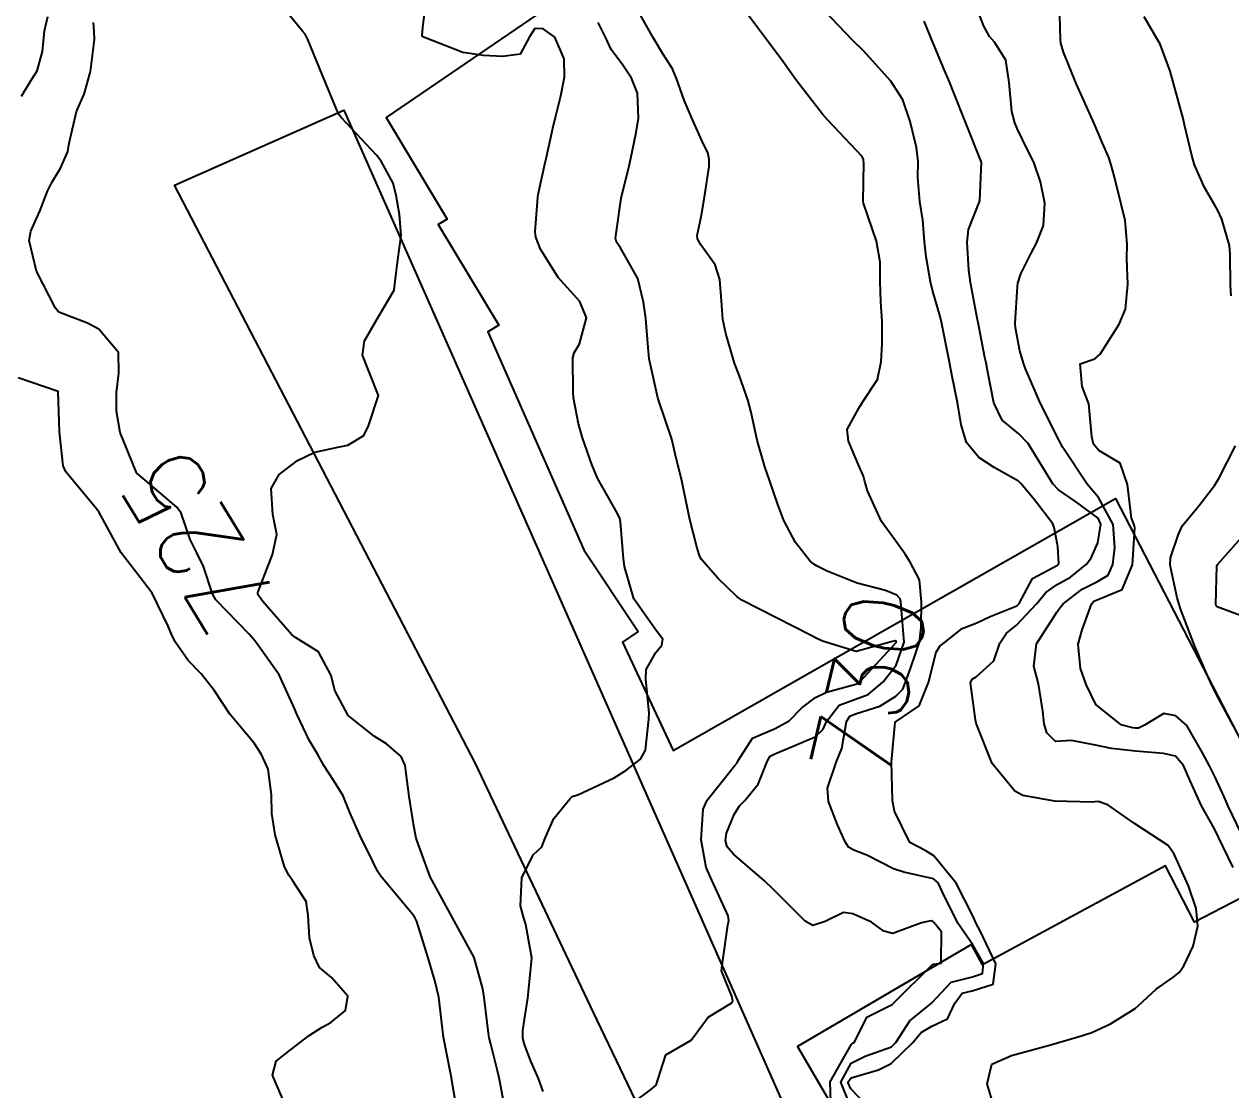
# Model space of a CAD drawing. Header units: metres. Extents: x 298520 to 308411, y 7433745 to 7450750.
# Drawn here: x 301951.2 to 302011.5, y 7441898.9 to 7441952.1 of the extents above; entities that cross this region are included whole.
import ezdxf
from ezdxf.enums import TextEntityAlignment as Align

# ---------------------------------------------------------------- set-up
doc = ezdxf.new("R2010")
doc.units = ezdxf.units.M
doc.header["$LTSCALE"] = 10
for name, color, linetype in [('Cotas', 45, 'Continuous'), ('Curvas de Nivel 1m', 11, 'Continuous'), ('Curvas de Nivel 5m', 15, 'Continuous'), ('Edificações', 30, 'Continuous'), ('Vias Primárias', 230, 'Continuous')]:
    doc.layers.add(name, color=color, linetype=linetype)
doc.styles.add('Style-STANDARD', font='STANDARD.shx')

msp = doc.modelspace()

# ---------------------------------------------------------------- linework, layer by layer
at = {"layer": 'Curvas de Nivel 1m', "flags": 128}
for points, elevation in [([(301977.141, 7441898.786), (301976.894, 7441899.436), (301976.511, 7441900.293), (301976.199, 7441901.124), (301976.123, 7441901.446), (301976.123, 7441901.852), (301976.376, 7441903.443), (301976.573, 7441905.44), (301976.27, 7441907.125), (301976.17, 7441907.446), (301975.999, 7441908.052), (301976.069, 7441909.448), (301976.635, 7441910.6), (301977.068, 7441911.006), (301977.233, 7441911.434), (301977.669, 7441912.418), (301978.478, 7441913.422), (301978.582, 7441913.513), (301978.674, 7441913.545), (301978.861, 7441913.603), (301980.683, 7441914.446), (301981.26, 7441914.812), (301981.997, 7441915.377), (301982.247, 7441915.825), (301982.407, 7441917.373), (301982.418, 7441917.672), (301982.266, 7441919.375), (301982.268, 7441919.855), (301982.756, 7441920.71), (301983.056, 7441921.071), (301983.116, 7441921.366), (301982.77, 7441921.809), (301981.668, 7441923.381), (301981.197, 7441924.998), (301981.148, 7441925.387), (301980.995, 7441927.224), (301980.962, 7441927.389), (301980.837, 7441927.651), (301979.851, 7441929.405), (301979.559, 7441930.099), (301979.101, 7441931.417), (301978.893, 7441932.121), (301978.652, 7441933.423), (301978.633, 7441933.706), (301978.617, 7441935.423), (301978.682, 7441935.676), (301978.94, 7441936.122), (301979.296, 7441937.415), (301978.965, 7441938.224), (301977.885, 7441939.431), (301976.997, 7441940.85), (301976.768, 7441941.442), (301976.737, 7441941.711), (301976.862, 7441943.442), (301976.886, 7441943.58), (301977.035, 7441944.25), (301977.256, 7441945.231), (301977.301, 7441945.438), (301977.623, 7441946.879), (301977.757, 7441947.433), (301978.02, 7441948.5), (301978.2, 7441949.429), (301978.19, 7441950.352), (301977.719, 7441951.434), (301977.127, 7441951.849), (301976.71, 7441951.861), (301976.448, 7441951.447), (301975.986, 7441950.579), (301975.113, 7441950.472), (301974.148, 7441950.51), (301973.115, 7441950.669), (301971.214, 7441951.417), (301971.122, 7441951.451), (301971.094, 7441951.482), (301971.087, 7441951.511), (301971.127, 7441951.924), (301971.301, 7441953.349)], 727), ([(302011.584, 7441909.977), (302011.059, 7441911.034), (302010.656, 7441911.897), (302009.996, 7441913.047), (302009.442, 7441914.295), (302009.099, 7441915.056), (302008.698, 7441915.528), (302008.105, 7441915.66), (302006.7, 7441915.778), (302005.512, 7441915.908), (302004.703, 7441916.081), (302003.513, 7441916.313), (302002.704, 7441916.259), (302002.273, 7441916.701), (302002.152, 7441917.138), (302002.078, 7441917.784), (302001.856, 7441919.143), (302001.632, 7441920.027), (302001.76, 7441921.145), (302002.779, 7441922.721), (302002.95, 7441922.959), (302003.095, 7441923.127), (302004.05, 7441923.862), (302004.8, 7441924.251), (302005.344, 7441924.562), (302005.571, 7441925.099), (302005.671, 7441925.947), (302005.586, 7441927.099), (302004.853, 7441928.437), (302004.286, 7441929.116), (302003.074, 7441930.935), (302002.978, 7441931.129), (302002.885, 7441931.329), (302001.958, 7441933.139), (302001.21, 7441934.866), (302001.11, 7441935.148), (302000.939, 7441935.766), (302000.71, 7441936.913), (302000.695, 7441937.154), (302000.816, 7441938.988), (302000.839, 7441939.152), (302000.988, 7441939.619), (302001.495, 7441940.648), (302001.763, 7441941.142), (302002.117, 7441942.034), (302002.177, 7441943.138), (302001.967, 7441944.213), (302001.647, 7441945.144), (302001.065, 7441946.324), (302000.793, 7441946.877), (302000.684, 7441947.156), (302000.528, 7441947.711), (302000.404, 7441949.16), (302000.227, 7441950.276), (301999.671, 7441951.172), (301999.413, 7441951.463), (301999.131, 7441951.983), (301998.667, 7441953.185)], 733), ([(302011.988, 7441911.685), (302011.337, 7441913.03), (302011.139, 7441913.495), (302010.687, 7441914.478), (302010.393, 7441915.043), (302010.058, 7441915.688), (302009.264, 7441917.054), (302008.72, 7441917.548), (302008.124, 7441917.664), (302007.159, 7441917.076), (302006.855, 7441916.935), (302006.711, 7441916.93), (302006.58, 7441916.951), (302005.983, 7441917.091), (302004.728, 7441918.116), (302004.237, 7441919.115), (302003.961, 7441919.908), (302003.837, 7441921.119), (302004.047, 7441921.84), (302004.501, 7441923.113), (302004.631, 7441923.266), (302004.786, 7441923.327), (302006.035, 7441923.851), (302006.553, 7441925.084), (302006.671, 7441926.922), (302006.636, 7441927.083), (302006.507, 7441927.416), (302006.313, 7441929.088), (302005.936, 7441930.156), (302004.88, 7441930.789), (302004.608, 7441931.113), (302004.524, 7441931.477), (302004.37, 7441933.115), (302004.047, 7441933.988), (302003.944, 7441935.12), (302004.676, 7441935.372), (302004.938, 7441935.598), (302005.885, 7441937.096), (302006.211, 7441937.845), (302006.319, 7441939.09), (302006.266, 7441940.361), (302006.288, 7441941.091), (302006.192, 7441942.27), (302005.991, 7441943.095), (302005.633, 7441944.512), (302005.478, 7441945.104), (302005.366, 7441945.415), (302005.063, 7441946.144), (302004.646, 7441947.114), (302004.276, 7441947.927), (302003.74, 7441949.124), (302003.118, 7441950.675), (302002.983, 7441951.131), (302002.954, 7441951.302), (302002.909, 7441953.132)], 734), ([(301975.185, 7441898.155), (301974.932, 7441899.464), (301974.851, 7441899.81), (301974.52, 7441901.156), (301974.442, 7441901.471), (301974.424, 7441901.572), (301974.183, 7441903.474), (301974.128, 7441903.904), (301973.696, 7441905.479), (301972.593, 7441907.49), (301971.489, 7441909.501), (301970.822, 7441911.327), (301970.777, 7441911.509), (301970.653, 7441912.151), (301970.451, 7441913.513), (301970.241, 7441915.069), (301970.037, 7441915.52), (301969.319, 7441916.151), (301968.703, 7441916.529), (301967.394, 7441917.553), (301966.732, 7441918.803), (301966.554, 7441919.563), (301965.924, 7441920.742), (301964.762, 7441921.454), (301964.581, 7441921.592), (301963.138, 7441923.257), (301962.89, 7441923.609), (301962.89, 7441923.705), (301963.613, 7441925.598), (301963.829, 7441926.601), (301963.641, 7441927.598), (301963.55, 7441928.902), (301963.959, 7441929.594), (301964.87, 7441930.287), (301965.735, 7441930.71), (301966.877, 7441930.962), (301967.382, 7441931.051), (301968.184, 7441931.547), (301968.415, 7441932.019), (301968.913, 7441933.54), (301968.116, 7441935.548), (301968.213, 7441936.275), (301968.953, 7441937.54), (301969.701, 7441938.8), (301969.784, 7441939.528), (301969.887, 7441940.422), (301970.039, 7441941.524), (301969.963, 7441942.581), (301969.795, 7441943.529), (301969.64, 7441944.132), (301969.05, 7441945.237), (301968.82, 7441945.542), (301967.071, 7441947.404), (301966.937, 7441947.561), (301966.811, 7441947.828), (301966.093, 7441949.57), (301965.392, 7441951.305), (301965.248, 7441951.579), (301965.124, 7441951.727), (301964.283, 7441952.741)], 726), ([(301991.498, 7441898.255), (301991.467, 7441899.266), (301992.522, 7441901.152), (301992.579, 7441901.193), (301992.679, 7441901.248), (301993.288, 7441902.496), (301994.551, 7441903.123), (301994.606, 7441903.175), (301994.649, 7441903.229), (301996.572, 7441905.132), (301996.622, 7441905.15), (301996.997, 7441905.196), (301997.021, 7441906.763), (301996.657, 7441907.199), (301996.594, 7441907.267), (301996.485, 7441907.311), (301996.026, 7441907.209), (301994.587, 7441906.677), (301994.139, 7441906.785), (301993.526, 7441907.241), (301992.599, 7441907.66), (301992.127, 7441907.73), (301991.209, 7441907.271), (301990.591, 7441907.072), (301990.216, 7441907.284), (301988.617, 7441908.885), (301988.186, 7441909.304), (301986.636, 7441910.641), (301986.322, 7441911.007), (301986.241, 7441911.326), (301986.285, 7441911.689), (301986.662, 7441912.613), (301986.94, 7441913.046), (301987.196, 7441913.315), (301987.864, 7441914.126), (301988.339, 7441915.304), (301988.474, 7441915.524), (301988.696, 7441915.648), (301989.304, 7441915.896), (301990.705, 7441916.492), (301991.105, 7441916.87), (301991.286, 7441917.264), (301991.908, 7441918.075), (301992.73, 7441918.383), (301993.366, 7441918.611), (301994.101, 7441919.236), (301994.751, 7441920.076), (301995.151, 7441921.224), (301995.004, 7441923.013), (301994.982, 7441923.227), (301994.959, 7441923.392), (301994.796, 7441923.567), (301994.228, 7441923.807), (301992.802, 7441924.167), (301991.304, 7441924.769), (301990.81, 7441925.019), (301990.65, 7441925.111), (301990.441, 7441925.276), (301989.733, 7441926.198), (301989.153, 7441927.295), (301988.845, 7441928.103), (301988.433, 7441929.304), (301988.202, 7441929.974), (301987.811, 7441931.311), (301987.522, 7441932.688), (301987.358, 7441933.315), (301986.921, 7441934.549), (301986.708, 7441935.101), (301986.631, 7441935.325), (301986.247, 7441936.631), (301986.104, 7441937.333), (301986.044, 7441938.257), (301985.953, 7441939.335), (301985.717, 7441940.066), (301985, 7441941.068), (301984.841, 7441941.352), (301984.83, 7441941.526), (301985.014, 7441942.464), (301985.175, 7441943.348), (301985.415, 7441944.977), (301985.424, 7441945.344), (301985.356, 7441945.646), (301985.062, 7441946.269), (301984.574, 7441947.355), (301984.165, 7441948.281), (301983.782, 7441949.36), (301983.593, 7441949.848), (301983.115, 7441950.602), (301982.636, 7441951.375), (301981.985, 7441952.531)], 729), ([(301994.1, 7441897.234), (301992.498, 7441898.913), (301992.35, 7441899.252), (301992.505, 7441899.471), (301993.872, 7441899.874), (301994.512, 7441900.182), (301995.578, 7441901.214), (301996.004, 7441901.734), (301996.536, 7441902.052), (301997.312, 7441902.421), (301997.689, 7441903.189), (301998.051, 7441903.692), (301998.559, 7441903.817), (301999.593, 7441904.14), (301999.734, 7441905.168), (301998.958, 7441906.808), (301998.744, 7441907.178), (301998.598, 7441907.525), (301997.751, 7441909.189), (301996.636, 7441910.551), (301996.235, 7441910.802), (301995.433, 7441911.218), (301994.666, 7441912.783), (301994.584, 7441913.231), (301994.573, 7441913.332), (301994.529, 7441915.232), (301994.713, 7441917.23), (301995.9, 7441918.038), (301996.373, 7441919.206), (301996.758, 7441920.724), (301996.938, 7441921.022), (301997.148, 7441921.196), (301998.057, 7441921.904), (301998.778, 7441922.183), (301999.446, 7441922.51), (302000.782, 7441923.032), (302000.903, 7441923.158), (302001.557, 7441924.393), (302002.812, 7441925.074), (302002.848, 7441925.094), (302002.879, 7441925.129), (302002.822, 7441925.994), (302002.65, 7441926.951), (302002.571, 7441927.133), (302001.669, 7441928.324), (302000.979, 7441929.149), (302000.864, 7441929.26), (301999.65, 7441929.948), (301998.876, 7441930.44), (301998.276, 7441931.186), (301998.005, 7441932.076), (301997.814, 7441933.191), (301997.544, 7441934.573), (301997.422, 7441935.195), (301997.042, 7441937.109), (301997.026, 7441937.199), (301996.957, 7441937.483), (301996.564, 7441938.793), (301996.475, 7441939.208), (301996.252, 7441940.467), (301996.175, 7441941.212), (301996.084, 7441942.285), (301995.946, 7441943.216), (301995.841, 7441944.418), (301995.854, 7441945.218), (301995.764, 7441945.923), (301995.461, 7441947.224), (301995.089, 7441948.301), (301994.495, 7441949.236), (301993.118, 7441950.74), (301992.596, 7441951.255), (301991.138, 7441952.775)], 731), ([(301951.084, 7441948.477), (301951.566, 7441949.275), (301951.875, 7441949.742), (301952.139, 7441950.713), (301952.232, 7441951.739), (301952.404, 7441952.467)], 724), ([(301981.636, 7441898.232), (301982.495, 7441898.873), (301982.772, 7441899.094), (301982.855, 7441899.366), (301983.26, 7441900.618), (301984.523, 7441901.35), (301985.375, 7441902.503), (301986.551, 7441903.214), (301986.591, 7441903.281), (301986.596, 7441903.32), (301986.555, 7441903.549), (301986.044, 7441904.805), (301986.111, 7441905.327), (301986.353, 7441907.086), (301986.398, 7441907.323), (301986.371, 7441907.549), (301985.561, 7441909.336), (301985.266, 7441909.977), (301985.015, 7441911.344), (301985.127, 7441912.882), (301985.324, 7441913.34), (301986.69, 7441915.04), (301986.817, 7441915.194), (301986.877, 7441915.318), (301987.592, 7441916.423), (301988.709, 7441916.915), (301989.408, 7441917.29), (301990.053, 7441917.95), (301990.731, 7441918.451), (301991.272, 7441918.727), (301992.741, 7441919.124), (301992.834, 7441919.157), (301992.945, 7441919.248), (301994.763, 7441921.201), (301994.773, 7441921.23), (301994.764, 7441921.273), (301994.699, 7441921.295), (301994.515, 7441921.232), (301992.758, 7441920.75), (301991.083, 7441921.267), (301990.765, 7441921.426), (301990.477, 7441921.565), (301988.78, 7441922.433), (301987.06, 7441923.317), (301986.795, 7441923.497), (301985.864, 7441924.395), (301985.044, 7441925.347), (301984.962, 7441925.495), (301984.819, 7441925.909), (301984.449, 7441927.354), (301984.363, 7441927.832), (301984.032, 7441929.358), (301983.761, 7441930.474), (301983.554, 7441931.363), (301982.911, 7441933.263), (301982.874, 7441933.37), (301982.857, 7441933.427), (301982.418, 7441935.375), (301982.374, 7441935.941), (301982.258, 7441937.377), (301982.141, 7441938.202), (301981.865, 7441939.381), (301980.998, 7441940.908), (301980.801, 7441941.193), (301980.749, 7441941.394), (301981.023, 7441943.39), (301981.424, 7441945.01), (301981.509, 7441945.385), (301981.781, 7441946.668), (301981.897, 7441947.382), (301981.843, 7441948.631), (301981.545, 7441949.386), (301981.109, 7441950.03), (301980.531, 7441950.813), (301980.269, 7441951.403), (301979.885, 7441952.164)], 728), ([(301999.643, 7441898.011), (301999.303, 7441899.172), (301999.539, 7441900.144), (302000.517, 7441900.591), (302002.523, 7441901.13), (302004.063, 7441901.581), (302004.532, 7441901.726), (302005.463, 7441902.172), (302006.549, 7441902.84), (302006.693, 7441902.936), (302006.858, 7441903.077), (302007.74, 7441903.889), (302008.567, 7441904.471), (302008.892, 7441904.734), (302009.123, 7441905.055), (302009.592, 7441906.04), (302009.825, 7441907.048), (302009.732, 7441907.922), (302009.358, 7441909.053), (302008.639, 7441910.639), (302008.337, 7441911.063), (302006.659, 7441912.166), (302005.32, 7441913.1), (302004.838, 7441913.271), (302004.674, 7441913.257), (302004.55, 7441913.236), (302002.674, 7441913.283), (302001.084, 7441913.561), (302000.679, 7441913.777), (301999.555, 7441915.171), (301998.767, 7441917.125), (301998.755, 7441917.18), (301998.715, 7441917.349), (301998.462, 7441919.183), (301998.556, 7441919.371), (301998.746, 7441919.493), (301999.634, 7441920.292), (301999.931, 7441921.168), (302000.26, 7441921.676), (302000.772, 7441922.062), (302001.786, 7441923.145), (302002.223, 7441923.707), (302002.797, 7441924.101), (302003.455, 7441924.471), (302004.254, 7441925.116), (302004.497, 7441925.432), (302004.824, 7441926.186), (302004.971, 7441927.108), (302004.837, 7441927.41), (302003.718, 7441928.253), (302002.858, 7441928.833), (302002.572, 7441929.133), (302002.074, 7441929.935), (302001.344, 7441931.145), (302000.888, 7441931.62), (302000.043, 7441932.311), (301999.637, 7441933.169), (301999.321, 7441934.78), (301999.243, 7441935.175), (301999.191, 7441935.432), (301998.948, 7441936.657), (301998.846, 7441937.181), (301998.818, 7441937.319), (301998.461, 7441939.185), (301998.379, 7441939.797), (301998.302, 7441941.187), (301998.362, 7441941.834), (301998.903, 7441943.181), (301998.928, 7441943.278), (301999.019, 7441945.18), (301999.006, 7441945.227), (301998.215, 7441947.189), (301997.644, 7441948.645), (301997.424, 7441949.197), (301997.11, 7441949.937), (301996.731, 7441950.817), (301996.577, 7441951.208), (301996.155, 7441952.236)], 732), ([(301964.483, 7441897.59), (301963.618, 7441899.599), (301963.81, 7441900.297), (301964.516, 7441900.874), (301965.446, 7441901.576), (301966.098, 7441901.997), (301966.533, 7441902.227), (301967.266, 7441902.829), (301967.383, 7441903.552), (301966.562, 7441904.481), (301965.974, 7441904.975), (301965.685, 7441905.573), (301965.469, 7441906.464), (301965.396, 7441907.578), (301965.295, 7441908.265), (301964.62, 7441909.326), (301964.432, 7441909.592), (301964.218, 7441910.003), (301963.76, 7441911.599), (301963.591, 7441912.668), (301963.566, 7441913.601), (301963.41, 7441914.879), (301963.076, 7441915.606), (301962.699, 7441916.175), (301961.489, 7441917.622), (301960.73, 7441918.788), (301960.068, 7441919.64), (301959.409, 7441920.309), (301958.759, 7441921.241), (301958.556, 7441921.662), (301958.408, 7441922.024), (301957.613, 7441923.672), (301956.804, 7441924.739), (301956.073, 7441925.687), (301955.158, 7441927.369), (301954.966, 7441927.699), (301954.836, 7441927.876), (301953.297, 7441929.723), (301953.165, 7441930.025), (301952.994, 7441931.728), (301952.913, 7441933.73), (301950.92, 7441934.425)], 724), ([(302012.219, 7441922.46), (302010.782, 7441922.978), (302010.734, 7441923.04), (302010.717, 7441923.107), (302010.768, 7441925.04), (302010.779, 7441925.074), (302010.814, 7441925.121), (302012.493, 7441927.015)], 736)]:
    msp.add_lwpolyline(points, dxfattribs=dict(at, elevation=elevation))
at = {"layer": 'Curvas de Nivel 5m', "flags": 128}
for points, elevation in [([(301992.485, 7441898.059), (301991.992, 7441899.258), (301992.512, 7441900.193), (301993.215, 7441900.544), (301994.521, 7441901.013), (301994.743, 7441901.227), (301995.434, 7441902.322), (301996.526, 7441903.2), (301996.553, 7441903.228), (301997.51, 7441904.244), (301998.566, 7441904.514), (301999.068, 7441904.675), (301999.124, 7441905.174), (301998.582, 7441906.117), (301997.828, 7441907.188), (301997.077, 7441908.734), (301996.857, 7441909.198), (301996.625, 7441909.399), (301995.139, 7441909.733), (301994.63, 7441909.905), (301993.295, 7441910.585), (301992.639, 7441910.837), (301992.376, 7441910.99), (301992.205, 7441911.257), (301991.823, 7441912.095), (301991.372, 7441913.27), (301991.336, 7441913.926), (301991.786, 7441915.259), (301992.04, 7441915.916), (301992.277, 7441917.254), (301992.441, 7441917.529), (301992.719, 7441917.638), (301993.944, 7441918.018), (301994.732, 7441918.526), (301995.084, 7441918.878), (301995.228, 7441919.223), (301995.487, 7441919.956), (301995.923, 7441921.213), (301996.007, 7441921.978), (301996.027, 7441923.211), (301995.924, 7441924.333), (301995.461, 7441925.22), (301995.202, 7441925.609), (301994.822, 7441926.153), (301994.017, 7441927.238), (301993.329, 7441928.773), (301993.196, 7441929.247), (301993.122, 7441929.504), (301992.871, 7441930.076), (301992.381, 7441931.255), (301992.305, 7441931.839), (301992.899, 7441932.897), (301993.024, 7441933.127), (301993.104, 7441933.248), (301993.817, 7441934.343), (301994.014, 7441935.239), (301994.065, 7441936.116), (301994.051, 7441937.239), (301993.987, 7441938.221), (301993.964, 7441939.24), (301993.953, 7441940.201), (301993.778, 7441941.242), (301993.129, 7441943.142), (301993.109, 7441943.249), (301993.144, 7441945.157), (301993.132, 7441945.249), (301993.12, 7441945.315), (301993.055, 7441945.467), (301991.363, 7441947.267), (301991.078, 7441947.59), (301989.771, 7441949.29), (301989.489, 7441949.677), (301989.112, 7441950.194), (301988.284, 7441951.308), (301987.138, 7441952.845)], 730), ([(301972.882, 7441897.486), (301972.563, 7441899.429), (301972.556, 7441899.489), (301972.505, 7441899.719), (301972.15, 7441901.494), (301972.104, 7441901.92), (301971.925, 7441903.496), (301971.73, 7441904.329), (301971.378, 7441905.502), (301970.819, 7441907.279), (301970.708, 7441907.509), (301970.595, 7441907.664), (301969.028, 7441909.534), (301968.871, 7441909.782), (301968.63, 7441910.272), (301967.992, 7441911.547), (301967.488, 7441912.724), (301967.141, 7441913.555), (301966.68, 7441914.295), (301966.191, 7441915.07), (301965.9, 7441915.572), (301965.454, 7441916.333), (301964.849, 7441917.588), (301964.718, 7441917.917), (301963.946, 7441919.598), (301962.76, 7441921.269), (301962.449, 7441921.613), (301960.789, 7441923.341), (301960.626, 7441923.633), (301960.172, 7441925.005), (301959.857, 7441925.644), (301959.518, 7441926.347), (301959.053, 7441927.657), (301958.837, 7441927.957), (301957.043, 7441929.496), (301956.862, 7441929.648), (301956.836, 7441929.68), (301956.812, 7441929.732), (301956.023, 7441931.689), (301955.836, 7441932.753), (301955.829, 7441933.691), (301955.951, 7441934.661), (301955.927, 7441935.69), (301954.944, 7441936.846), (301954.39, 7441937.151), (301952.953, 7441937.703), (301952.914, 7441937.73), (301952.792, 7441937.895), (301951.842, 7441939.741), (301951.475, 7441941.269), (301951.557, 7441941.744), (301952.012, 7441942.746), (301952.39, 7441943.736), (301952.599, 7441944.173), (301953.045, 7441944.894), (301953.401, 7441945.725), (301953.462, 7441946.129), (301953.836, 7441947.719), (301954.215, 7441948.584), (301954.535, 7441949.709), (301954.73, 7441951.317), (301954.723, 7441951.706), (301954.68, 7441952.157)], 725), ([(302011.48, 7441938.521), (302011.448, 7441939.025), (302011.424, 7441940.6), (302011.395, 7441941.026), (302011.016, 7441942.338), (302010.795, 7441942.808), (302010.658, 7441943.035), (302010.15, 7441943.929), (302009.655, 7441945.051), (302009.519, 7441945.515), (302009.156, 7441947.059), (302009.078, 7441947.375), (302008.621, 7441949.065), (302008.442, 7441949.734), (302007.935, 7441951.072), (302007.137, 7441952.441)], 735), ([(302011.591, 7441917.027), (302010.737, 7441918.64), (302010.527, 7441919.042), (302010.349, 7441919.442), (302009.649, 7441921.051), (302008.95, 7441922.89), (302008.897, 7441923.059), (302008.788, 7441923.429), (302008.439, 7441925.064), (302008.451, 7441925.429), (302008.828, 7441926.566), (302008.979, 7441926.911), (302009.076, 7441927.058), (302009.872, 7441928.025), (302010.647, 7441929.042), (302010.737, 7441929.169), (302010.867, 7441929.399), (302011.703, 7441931.028)], 735)]:
    msp.add_lwpolyline(points, dxfattribs=dict(at, elevation=elevation))
at = {"layer": 'Edificações'}
msp.add_lwpolyline([(301981.492, 7441955.759), (301969.301, 7441947.415), (301972.336, 7441942.334), (301971.899, 7441942.073), (301974.927, 7441937.045), (301974.369, 7441936.709), (301979.165, 7441925.835), (301981.879, 7441921.749), (301981.095, 7441921.228), (301983.621, 7441915.804), (302005.705, 7441928.4), (302015.171, 7441910.102), (302009.651, 7441907.247), (302008.2, 7441910.053), (301999.074, 7441905.112), (301998.524, 7441906.128), (301989.837, 7441901.028), (301992.268, 7441896.875)], dxfattribs=at)
at = {"layer": 'Vias Primárias'}
msp.add_lwpolyline([(302013.097, 7441816.891, 0.026821), (302009.737, 7441829.509, -0.008026), (302006.141, 7441841.224, 0.015205), (302003.626, 7441849.018, 0.043693), (302000.221, 7441856.443, -0.03598), (301997.736, 7441861.649, 0.010575), (301990.616, 7441878.748, -0.004233), (301987.698, 7441885.512, 0.011849), (301984.781, 7441892.001), (301979.651, 7441902.726), (301973.753, 7441915.163), (301958.723, 7441944.046), (301967.188, 7441947.787), (301991.661, 7441892.414, -0.00913), (302000.057, 7441874.021, 0.001809), (302008.41, 7441854.99, -0.051094), (302016.664, 7441829.668)], format="xyb", dxfattribs=at)

# ---------------------------------------------------------------- texts
at = {"layer": 'Cotas', "style": 'Style-STANDARD'}
for s, rotation, p in [('725', 121.34918, (301959.893, 7441926.249, 725)), ('730', 76.64373, (301993.411, 7441919.018, 730))]:
    msp.add_text(s, height=4, rotation=rotation, dxfattribs=at).set_placement(p, align=Align.MIDDLE_CENTER)

doc.saveas('drawing.dxf')
